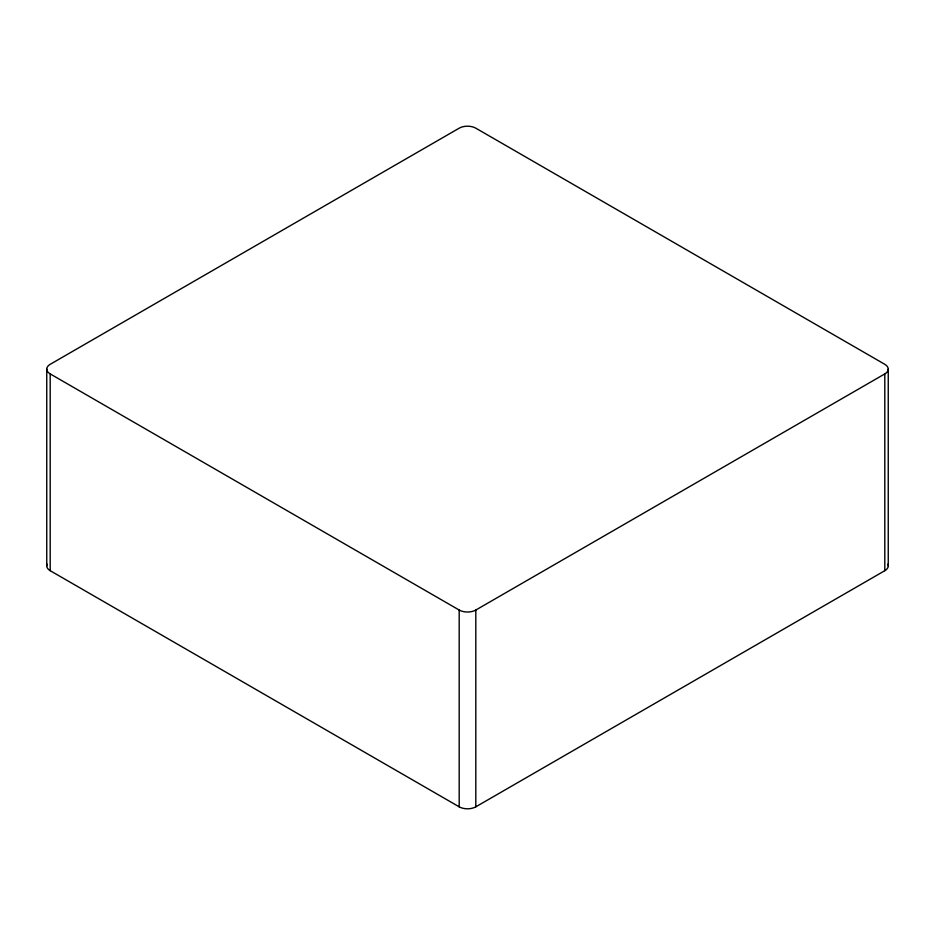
<?xml version="1.0" encoding="UTF-8"?>
<svg xmlns="http://www.w3.org/2000/svg" width="935" height="935" viewBox="0 0 935 935"><rect width="100%" height="100%" fill="white"/><g stroke="black" fill="none" stroke-linecap="round" stroke-linejoin="round"><path stroke-width="1.4" d="M50.198 373.906L459.19 610.041A11.758 6.79 0 0 0 475.81 610.041L884.802 373.906A11.758 6.79 0 0 0 884.802 364.311L475.81 128.177A11.758 6.79 0 0 0 459.19 128.177L50.198 364.311A11.758 6.79 0 0 0 50.198 373.906L50.198 570.689L459.19 806.823A11.758 6.79 0 0 0 475.81 806.823L884.802 570.689A11.758 6.79 0 0 0 887.853 564.132M888.25 369.115L888.25 565.885M884.802 373.906L884.802 570.689M475.81 610.041L475.81 806.823M459.19 610.041L459.19 806.823M46.75 369.115L46.75 565.885M50.198 570.689A11.758 6.79 0 0 1 47.147 564.132"/></g></svg>
